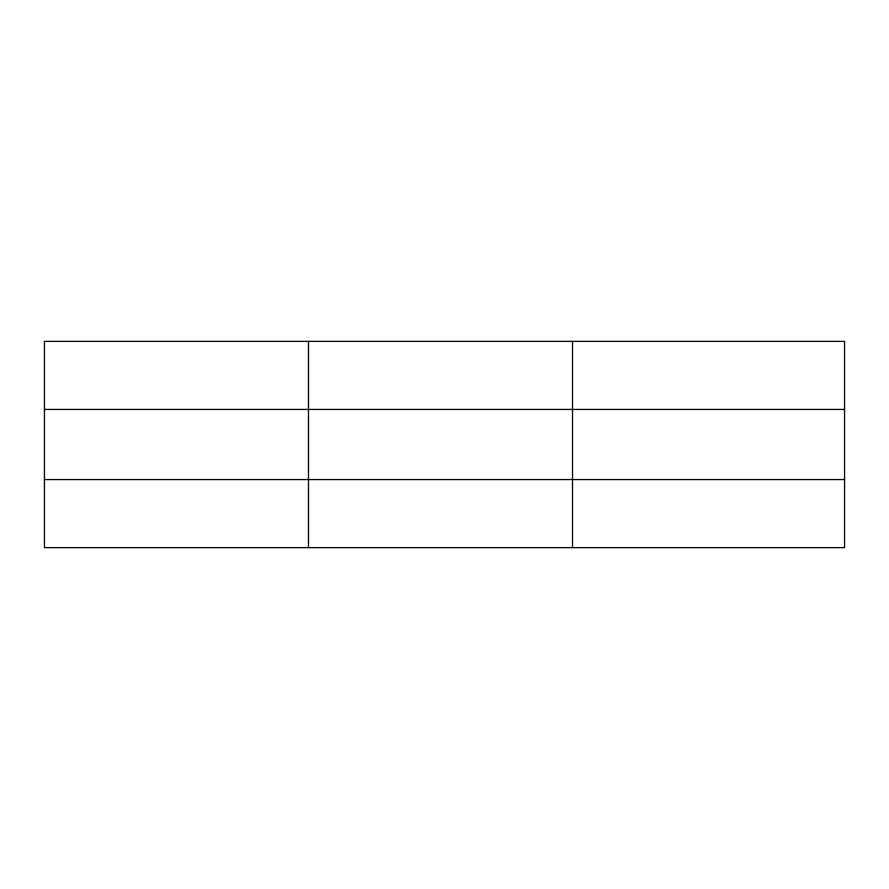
<?xml version="1.0" encoding="UTF-8"?>
<svg xmlns="http://www.w3.org/2000/svg" width="889" height="889" viewBox="0 0 889 889"><rect width="100%" height="100%" fill="white"/><g stroke="black" fill="none" stroke-linecap="round" stroke-linejoin="round"><path stroke-width="1.33" d="M308.483 547.624L308.483 341.376M572.516 547.624L572.516 341.376M844.55 409.44L844.55 341.376L44.45 341.376L44.45 547.624L844.55 547.624L844.55 409.44L44.45 409.44M44.45 479.56L844.55 479.56"/></g></svg>
